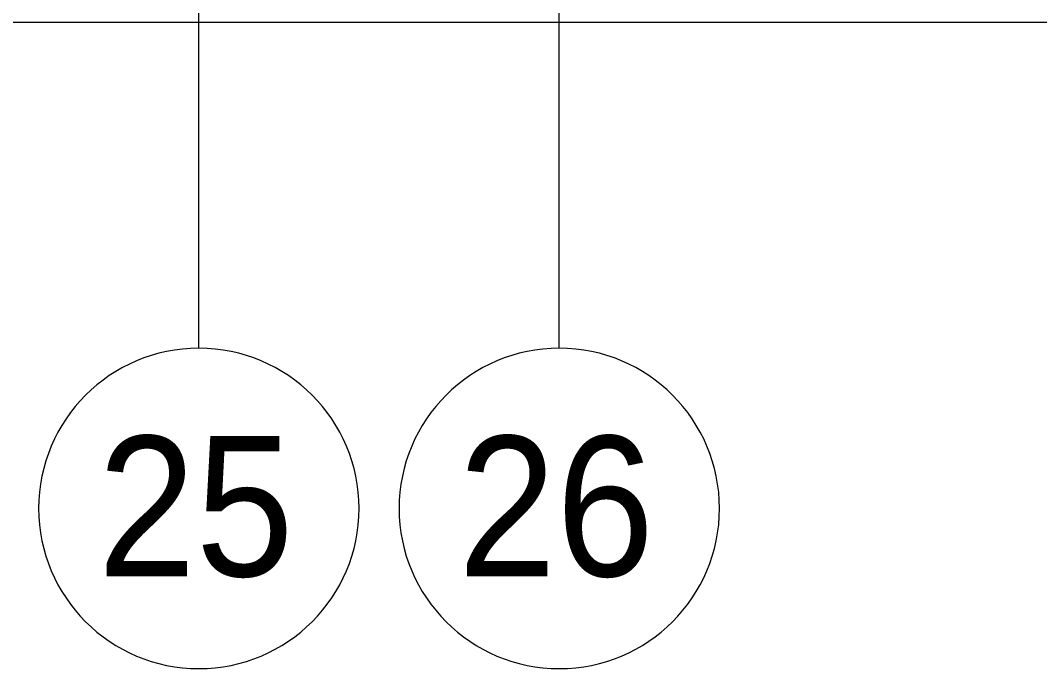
# Model space of a CAD drawing. Header units: millimetres. Extents: x -249154 to 415037, y -45458 to 354837.
# Drawn here: x 92033 to 97123, y -3642 to -405 of the extents above; entities that cross this region are included whole.
import ezdxf

# ---------------------------------------------------------------- set-up
doc = ezdxf.new("R2010")
doc.units = ezdxf.units.MM
for name, color, linetype, lineweight in [('A-WALL', 7, 'Continuous', 5), ('Оси', 7, 'Continuous', 9), ('Оси-1', 7, 'Continuous', 20)]:
    doc.layers.add(name, color=color, linetype=linetype, lineweight=lineweight)
doc.styles.add('Arial', font='arial.ttf', dxfattribs={"width": 0.9, "height": 700})

# ---------------------------------------------------------------- blocks, each defined once
blk = doc.blocks.new('Ось сетки - D8-29747960-Объем проектирования 1 этажа')
at = {"layer": 'Оси-1'}
for start, end in [(360, 180), (180, 360)]:
    blk.add_arc((0, 0), 4, start, end, dxfattribs=at)

msp = doc.modelspace()

# ---------------------------------------------------------------- linework, layer by layer
at = {"layer": 'A-WALL'}
msp.add_line((108094.7, -416.1), (89244.7, -416.1), dxfattribs=at)
at = {"layer": 'Оси'}
for points in [[(92924.7, -2042.3), (92924.7, 2957.7), (92924.7, 16779), (92924.7, 21779)], [(94724.7, -2042.3), (94724.7, 2957.7), (94724.7, 16779), (94724.7, 21779)]]:
    msp.add_lwpolyline(points, dxfattribs=at)

# ---------------------------------------------------------------- block references
at = {"layer": 'Оси-1', "xscale": 199.9999999999999, "yscale": 199.9999999999999, "zscale": 199.9999999999999}
for p in [(92924.7, -2842.3), (94724.7, -2842.3)]:
    msp.add_blockref('Ось сетки - D8-29747960-Объем проектирования 1 этажа', p, dxfattribs=at)

# ---------------------------------------------------------------- texts
at = {"layer": 'Оси', "char_height": 700, "width": 1212.151, "attachment_point": 1, "style": 'Arial'}
for s, insert in [('25', (92419.5, -2481)), ('26', (94219.5, -2481))]:
    msp.add_mtext(s, dxfattribs=dict(at, insert=insert))

doc.saveas('drawing.dxf')
